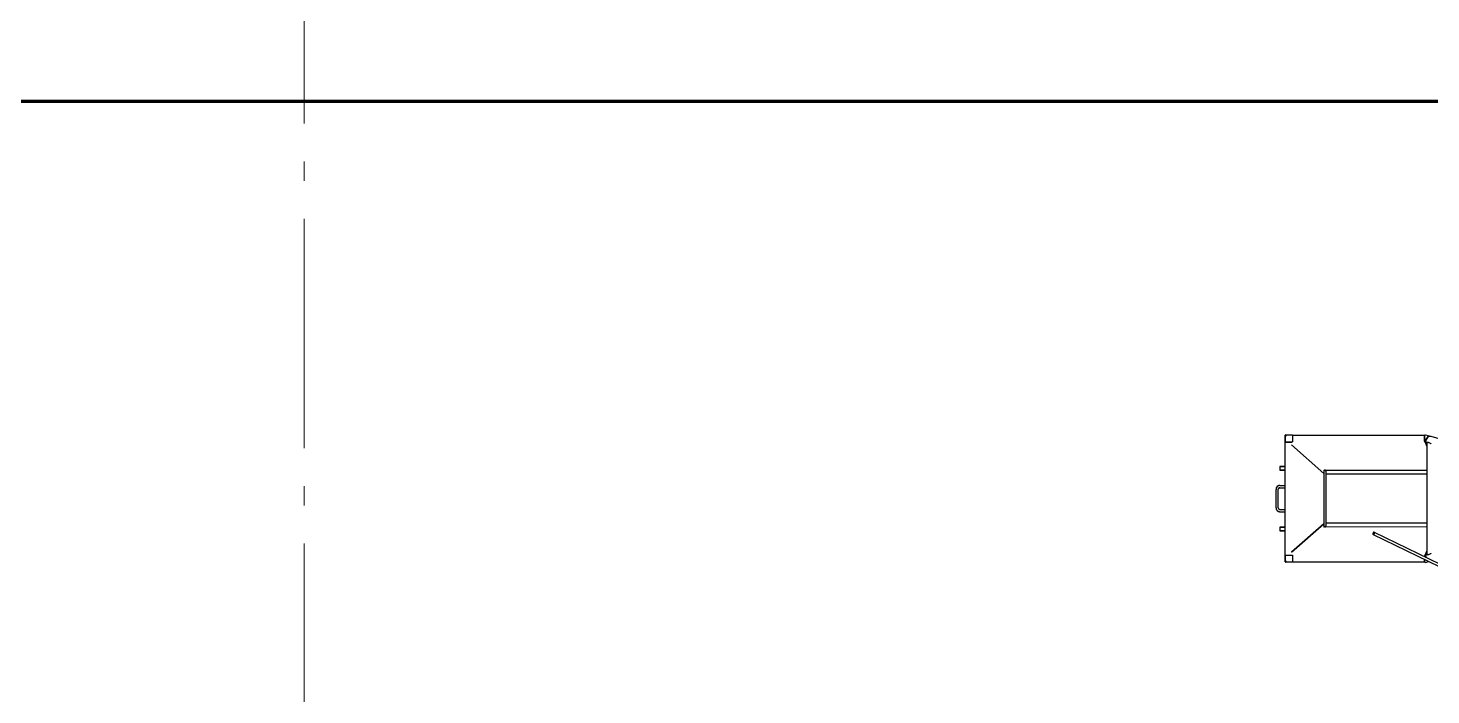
# Model space of a CAD drawing. Header units: millimetres. Extents: x -187347 to 135007, y -6415 to 292048.
# Drawn here: x -52386 to -45037, y 10316 to 13808 of the extents above; entities that cross this region are included whole.
import ezdxf

# ---------------------------------------------------------------- set-up
doc = ezdxf.new("R2010")
doc.units = ezdxf.units.MM
doc.header["$LTSCALE"] = 100
doc.linetypes.add('Z_LINE-CNTR', pattern=[17, 12, -2, 1, -2])
doc.layers.get('0').update_dxf_attribs({"lineweight": 18})
doc.layers.add('BORDER', color=4, linetype='Continuous', lineweight=70)
doc.layers.add('S-GRID', color=7, linetype='Continuous', lineweight=5)
doc.layers.add('Layout Cabinplant', color=30, linetype='Continuous')

# ---------------------------------------------------------------- blocks, each defined once
blk = doc.blocks.new('A0-Frame')
at = {"layer": 'BORDER', "color": 252, "ltscale": 25}
blk.add_lwpolyline([(0, 83100), (117900, 83100), (117900, 0), (0, 0)], close=True, dxfattribs=at)
blk = doc.blocks.new('CP_Giblet area_New')
at = {"color": 0, "linetype": 'Continuous'}
for p, q in [((4157.1, -2516.4), (3754.1, -2320.1)), ((4163.2, -2503.8), (3760.3, -2307.6)), ((3860.3, -2406), (3860.6, -2405.3)), ((3860.6, -2405.3), (3861.7, -2404.1)), ((3861.7, -2404.1), (3863.1, -2403)), ((3863.1, -2403), (3863.9, -2402.5)), ((3863.9, -2402.5), (3866.9, -2400.8)), ((3866.9, -2400.8), (3869.1, -2399.7)), ((3869.1, -2399.7), (3871.4, -2398.6)), ((3871.4, -2398.6), (3872, -2398.4)), ((3872, -2398.4), (3873.8, -2397.7)), ((3889.4, -2358.1), (3872.8, -2362.4)), ((3873.8, -2397.7), (3876, -2397)), ((3876, -2397), (3877.8, -2396.6)), ((3877.8, -2396.6), (3879.2, -2396.5)), ((3879.2, -2396.5), (3880.1, -2396.7)), ((3880.1, -2396.7), (3880.3, -2986.7)), ((3888.5, -2394.9), (3880.3, -2400.4)), ((3891.5, -2394.9), (3880.3, -2420.7)), ((3891.2, -2391.9), (3886, -2384.3)), ((3886, -2384.3), (3889.9, -2390.1)), ((3890, -2393.1), (3888.9, -2394.1)), ((3889.4, -2358.1), (3893.1, -2357.4)), ((3889.9, -2390.1), (3890.3, -2390.9)), ((3891.8, -2393.4), (3890.9, -2393.6)), ((3893.8, -2391.9), (3891.2, -2391.9)), ((3893.1, -2357.4), (3893.3, -2358.6)), ((3893.6, -2359.3), (4586.4, -2358.9)), ((3893.9, -2360.8), (3893.6, -2359.3)), ((3893.6, -2359.3), (3893.8, -2360.2)), ((3893.8, -2360.2), (3893.9, -2360.8)), ((3893.9, -2388.2), (3893.8, -2391.9)), ((3893.8, -2391.9), (3893.9, -2389.2)), ((3893.8, -2393.7), (3893.8, -2391.9)), ((3893.9, -2360.8), (3893.9, -2362.4)), ((3893.9, -2362.4), (3893.9, -2360.8)), ((3893.9, -2362.4), (3893.9, -2372.6)), ((3893.9, -2372.6), (3893.9, -2362.4)), ((3893.9, -2389.2), (3893.9, -2388.2)), ((4590.5, -2410.6), (4420.7, -2560.2)), ((4420.7, -2560.2), (4590.5, -2410.6)), ((4586.4, -2358.9), (4622.3, -2358.4)), ((4586.4, -2361.9), (4586.4, -2358.9)), ((4586.4, -2396.4), (4586.4, -2361.9)), ((4620.4, -2396.4), (4586.4, -2396.4)), ((4619.8, -2361.3), (4618.9, -2361.9)), ((4620.5, -2360.6), (4619.8, -2361.3)), ((4620.4, -2363.4), (4621, -2362.5)), ((4623.9, -2396.4), (4620.4, -2396.4)), ((4621, -2360), (4620.5, -2360.6)), ((4621.3, -2359.5), (4621, -2360)), ((4622.4, -2360), (4621, -2360)), ((4621, -2362.5), (4621.7, -2361.8)), ((4621.6, -2358.9), (4621.3, -2359.5)), ((4621.3, -2359.5), (4622.4, -2360)), ((4621.7, -2361.8), (4622.9, -2361)), ((4622.4, -2360), (4622.3, -2361.3)), ((4623.9, -2360), (4622.4, -2360)), ((4622.4, -2360), (4622.9, -2361)), ((4622.9, -2361), (4623.4, -2360.7)), ((4623.9, -2396.4), (4623.9, -2360)), ((4623.9, -2360), (4623.9, -2396.4)), ((4623.9, -2396.4), (4623.9, -2410.6)), ((4623.9, -2410.6), (4623.9, -2973.4)), ((3880.3, -2543.3), (4418.9, -2542.9)), ((3880.3, -2563.9), (4410.9, -2563.9)), ((4155.8, -2515), (4157.1, -2516.4)), ((4164.5, -2505.2), (4163.2, -2503.8)), ((4410.9, -2835.4), (4410.9, -2548.5)), ((4414.7, -2543.5), (4419.7, -2543.5)), ((4418.9, -2541.8), (4418.9, -2542.9)), ((4418.9, -2542.9), (4420.5, -2542.9)), ((4419.7, -2543.5), (4420.7, -2543.5)), ((4419.7, -2543.5), (4419.9, -2840.4)), ((4420.5, -2542.9), (4420.1, -2542.4)), ((4420.7, -2543.5), (4420.5, -2542.9)), ((4623.9, -2522.9), (4627.6, -2522.9)), ((4627.6, -2522.9), (4623.9, -2522.9)), ((4623.9, -2542.9), (4627.6, -2542.9)), ((4627.6, -2542.9), (4623.9, -2542.9)), ((4627.6, -2522.9), (4651.8, -2522.9)), ((4651.8, -2522.9), (4627.6, -2522.9)), ((4627.6, -2542.9), (4651.8, -2542.9)), ((4651.8, -2542.9), (4627.6, -2542.9)), ((4651.8, -2542.9), (4651.8, -2522.9)), ((4652.6, -2623.4), (4623.9, -2623.4)), ((4652.6, -2635.4), (4623.9, -2635.4)), ((4652, -2623.9), (4652.6, -2623.4)), ((4655.5, -2623.8), (4652.6, -2623.4)), ((4653.8, -2635.4), (4652.6, -2635.4)), ((4656.3, -2636.2), (4653.8, -2635.4)), ((4661, -2625.3), (4655.5, -2623.8)), ((4657.9, -2637.5), (4656.3, -2636.2)), ((4659.4, -2639.4), (4657.9, -2637.5)), ((4660.1, -2641.7), (4659.4, -2639.4)), ((4660.5, -2642.7), (4660.1, -2641.7)), ((4660.1, -2643.4), (4660.5, -2642.7)), ((4660.1, -2643.4), (4660.1, -2740.4)), ((4665.7, -2629.1), (4661, -2625.3)), ((4669.2, -2633.7), (4665.7, -2629.1)), ((4671.4, -2639), (4669.2, -2633.7)), ((4671.6, -2642.1), (4671.4, -2639)), ((4672.1, -2643.4), (4671.6, -2642.1)), ((4672.1, -2643.4), (4672.1, -2740.4)), ((4652.6, -2748.4), (4623.9, -2748.4)), ((4652.6, -2760.4), (4623.9, -2760.4)), ((4652, -2748.9), (4652.6, -2748.4)), ((4653.8, -2748.4), (4652.6, -2748.4)), ((4652.6, -2760.4), (4655.5, -2760.1)), ((4655.9, -2747.9), (4653.8, -2748.4)), ((4655.5, -2760.1), (4661, -2758.6)), ((4657, -2747.1), (4655.9, -2747.9)), ((4657.9, -2746.4), (4657, -2747.1)), ((4658.9, -2745.3), (4657.9, -2746.4)), ((4659.4, -2744.5), (4658.9, -2745.3)), ((4660.1, -2742.2), (4659.4, -2744.5)), ((4660.1, -2740.4), (4660.5, -2741.2)), ((4660.5, -2741.2), (4660.1, -2742.2)), ((4661, -2758.6), (4665.7, -2754.8)), ((4665.7, -2754.8), (4669.2, -2750.2)), ((4669.2, -2750.2), (4671.4, -2744.9)), ((4671.4, -2744.9), (4671.6, -2741.8)), ((4671.6, -2741.8), (4672.1, -2740.4)), ((3880.3, -2819.9), (4410.9, -2819.9)), ((4418.9, -2841), (3880.3, -2840.6)), ((4419.9, -2840.4), (4414.7, -2840.4)), ((4418.9, -2840.9), (4420.5, -2840.9)), ((4418.9, -2841), (4418.9, -2842.1)), ((4420.8, -2840.4), (4419.9, -2840.4)), ((4420.7, -2823.7), (4590.5, -2973.5)), ((4590.5, -2973.5), (4420.7, -2823.7)), ((4627.6, -2840.9), (4623.9, -2840.9)), ((4623.9, -2840.9), (4627.6, -2840.9)), ((4623.9, -2860.9), (4627.6, -2860.9)), ((4627.6, -2860.9), (4623.9, -2860.9)), ((4651.8, -2840.9), (4627.6, -2840.9)), ((4627.6, -2840.9), (4651.8, -2840.9)), ((4627.6, -2860.9), (4651.8, -2860.9)), ((4651.8, -2860.9), (4627.6, -2860.9)), ((4651.8, -2860.9), (4651.8, -2840.9)), ((3860.9, -3018.5), (3391.9, -2880.8)), ((4477, -2871.3), (4476.7, -2869.9)), ((3860.7, -2978.7), (3860.3, -2977.9)), ((3861.7, -2979.7), (3860.7, -2978.7)), ((3863.1, -2980.9), (3861.7, -2979.7)), ((3863.8, -2981.4), (3863.1, -2980.9)), ((3867.2, -2983.3), (3863.8, -2981.4)), ((3868.8, -2984.1), (3867.2, -2983.3)), ((3871.2, -2985.2), (3868.8, -2984.1)), ((3872, -2985.5), (3871.2, -2985.2)), ((3873.5, -2986.1), (3872, -2985.5)), ((3875.7, -2986.8), (3873.5, -2986.1)), ((3874.2, -3016.7), (3891.2, -2991.9)), ((3889.9, -2993.8), (3874.2, -3016.7)), ((3876.3, -2986.9), (3875.7, -2986.8)), ((3877.6, -2987.2), (3876.3, -2986.9)), ((3879.4, -2987.3), (3877.6, -2987.2)), ((3880, -2987.2), (3879.4, -2987.3)), ((3880.3, -2963.1), (3891.5, -2989)), ((3880.3, -2983.5), (3888.6, -2989)), ((3888.7, -2989.6), (3890.2, -2990.9)), ((3890.3, -2992.9), (3889.9, -2993.8)), ((3890.9, -2990.3), (3891.8, -2990.4)), ((3891.2, -2991.9), (3893.8, -2991.9)), ((3893.8, -2991.9), (3893.9, -2990.6)), ((3893.9, -2994.7), (3893.8, -2991.9)), ((3893.8, -2991.9), (3893.9, -3021.4)), ((3893.9, -3021.4), (3893.9, -2994.7)), ((4586.4, -3021.9), (4586.4, -2989.9)), ((4588.4, -2987.9), (4620.4, -2987.4)), ((4590.5, -2987.4), (4589.6, -2987.4)), ((4593.5, -2987.4), (4590.5, -2987.4)), ((4620.4, -2987.4), (4593.5, -2987.4)), ((4620.4, -2987.4), (4623.9, -2987.4)), ((4622.1, -2987.4), (4620.4, -2987.4)), ((4623.9, -2987.4), (4622.1, -2987.4)), ((4623.9, -2973.4), (4623.9, -2987.4)), ((4623.9, -2987.4), (4624.4, -3023.8)), ((4624.4, -3023.8), (4624.4, -2987.9)), ((3889.4, -3025.7), (3860.9, -3018.5)), ((3870.2, -3019.6), (3860.9, -3018.5)), ((3871.2, -3019.6), (3870.2, -3019.6)), ((3871.9, -3019.5), (3871.2, -3019.6)), ((3871.2, -3019.6), (3871.9, -3019.5)), ((3872.6, -3019.2), (3871.9, -3019.5)), ((3871.9, -3019.5), (3872.6, -3019.2)), ((3872.6, -3019.2), (3873.4, -3018.5)), ((3873.4, -3017.9), (3872.7, -3018.7)), ((3873.8, -3017.3), (3873.4, -3017.9)), ((3873.8, -3017.3), (3874.2, -3016.7)), ((3874.2, -3016.7), (3873.8, -3017.3)), ((3893.1, -3026.4), (3889.4, -3025.7)), ((3893.3, -3025.2), (3893.1, -3026.4)), ((3893.9, -3023), (3893.8, -3023.7)), ((3893.8, -3023.7), (3893.9, -3024.9)), ((3893.9, -3021.4), (3893.9, -3023)), ((3893.9, -3023), (3893.9, -3021.4)), ((3893.9, -3024.9), (3893.9, -3023)), ((4586.4, -3024.9), (3893.9, -3024.9)), ((4586.4, -3024.9), (4586.4, -3021.9)), ((4586.4, -3024.9), (4622.8, -3025.4)), ((4622.8, -3025.4), (4586.4, -3024.9)), ((4619.5, -3021.9), (4620.3, -3022.6)), ((4620.3, -3022.6), (4621, -3023.2)), ((4621.5, -3021.4), (4620.9, -3020.5)), ((4621, -3023.2), (4621.6, -3023.9)), ((4622.2, -3022.1), (4621.5, -3021.4)), ((4622.8, -3023.9), (4621.6, -3023.9)), ((4622.8, -3023.9), (4621.6, -3023.9)), ((4621.8, -3024.4), (4622.1, -3025)), ((4622.9, -3022.6), (4622.2, -3022.1)), ((4622.9, -3022.6), (4622.8, -3023.9)), ((4622.9, -3022.6), (4622.8, -3023.9)), ((4622.8, -3023.9), (4624.4, -3023.8)), ((4622.8, -3023.9), (4624.4, -3023.8)), ((4622.8, -3023.9), (4622.8, -3025.4)), ((4622.8, -3025.4), (4622.8, -3023.9)), ((4623.9, -3023.2), (4622.9, -3022.6))]:
    blk.add_line(p, q, dxfattribs=at)
for centre, radius, start, end in [((4619.4, -2362.9), 1.1, 113.80589, 337.34255), ((4588.4, -2989.9), 2, 90.00748, 179.99252), ((4619.9, -3020.9), 1.1, 23.80589, 247.34255)]:
    blk.add_arc(centre, radius, start, end, dxfattribs=at)
for points in [[(3888.9, -2394.1), (3888.7, -2394.5), (3888.5, -2394.9)], [(3888.5, -2394.9), (3888.8, -2394.9), (3889.1, -2395), (3889.3, -2395.1), (3889.6, -2395.1), (3889.9, -2395.1), (3890.2, -2395.1), (3890.8, -2395), (3891.5, -2394.9)], [(3889.4, -2393.8), (3889.7, -2393.8), (3889.9, -2393.8), (3890.4, -2393.7), (3890.9, -2393.6)], [(3890, -2393.1), (3890.2, -2392.9), (3890.3, -2392.7), (3890.5, -2392.2), (3890.6, -2391.7)], [(3891.5, -2394.9), (3892.2, -2394.7), (3892.8, -2394.5), (3893, -2394.4), (3893.1, -2394.3), (3893.3, -2394.2), (3893.5, -2394), (3893.7, -2393.9), (3893.8, -2393.7)], [(3891.8, -2393.4), (3892.4, -2393.3), (3892.9, -2393.1), (3893.1, -2393), (3893.3, -2392.9), (3893.4, -2392.7), (3893.6, -2392.4), (3893.7, -2392.2), (3893.8, -2391.9)], [(4163.2, -2503.8), (4162.3, -2503.5), (4161.3, -2503.6), (4160.8, -2503.8), (4160.3, -2504), (4159.7, -2504.4), (4159.2, -2504.8), (4158.7, -2505.2), (4158.2, -2505.7), (4157.7, -2506.3), (4157.3, -2506.9), (4156.9, -2507.6), (4156.5, -2508.3), (4156.2, -2509), (4155.9, -2509.7), (4155.7, -2510.5), (4155.5, -2511.2), (4155.4, -2511.9), (4155.4, -2512.6), (4155.5, -2513.8), (4155.8, -2515)], [(4157.1, -2516.4), (4158, -2516.6), (4158.9, -2516.5), (4159.5, -2516.3), (4160, -2516.1), (4160.5, -2515.8), (4161, -2515.4), (4161.6, -2514.9), (4162.1, -2514.4), (4162.5, -2513.8), (4163, -2513.2), (4163.4, -2512.5), (4163.7, -2511.8), (4164.1, -2511.1), (4164.3, -2510.4), (4164.5, -2509.7), (4164.7, -2508.9), (4164.8, -2508.3), (4164.9, -2507.5), (4164.8, -2506.3), (4164.5, -2505.2)], [(4414.7, -2543.5), (4414.1, -2543.5), (4413.5, -2543.8), (4413.2, -2544), (4412.8, -2544.1), (4412.5, -2544.4), (4412.2, -2544.8), (4411.9, -2545.2), (4411.6, -2545.7), (4411.4, -2546.1), (4411.2, -2546.6), (4411, -2547.5), (4410.9, -2548.5)], [(4652, -2635), (4652.3, -2635.2), (4652.6, -2635.4)], [(4671.4, -2639), (4670.5, -2635.8), (4669, -2632.8), (4668, -2631.4), (4667, -2630.1), (4665.9, -2628.9), (4664.6, -2627.8), (4663.3, -2626.8), (4661.9, -2625.9), (4660.5, -2625.2), (4659, -2624.6), (4655.8, -2623.7), (4652.6, -2623.4)], [(4660.1, -2641.7), (4659.6, -2640), (4658.6, -2638.4), (4658.1, -2637.8), (4657.4, -2637.2), (4656.7, -2636.7), (4656, -2636.2), (4654.3, -2635.6), (4652.6, -2635.4)], [(4652, -2760), (4652.3, -2760.2), (4652.6, -2760.4)], [(4652.6, -2748.4), (4654.3, -2748.2), (4656, -2747.6), (4656.7, -2747.2), (4657.4, -2746.7), (4658.1, -2746.1), (4658.6, -2745.4), (4659.6, -2743.9), (4660.1, -2742.2)], [(4652.6, -2760.4), (4655.8, -2760.2), (4659, -2759.3), (4660.5, -2758.7), (4661.9, -2757.9), (4663.3, -2757.1), (4664.6, -2756.1), (4665.9, -2755), (4667, -2753.8), (4668, -2752.5), (4669, -2751.1), (4670.5, -2748.1), (4671.4, -2744.9)], [(4410.9, -2835.4), (4411, -2836.4), (4411.2, -2837.3), (4411.4, -2837.8), (4411.5, -2838.2), (4411.8, -2838.6), (4412, -2838.9), (4412.2, -2839.2), (4412.4, -2839.4), (4412.7, -2839.6), (4413.1, -2839.8), (4413.8, -2840.3), (4414.7, -2840.4)], [(3890.9, -2990.3), (3890.4, -2990.2), (3889.9, -2990.1), (3889.7, -2990.1), (3889.6, -2990), (3889.4, -2989.9), (3889.1, -2989.8), (3888.7, -2989.9), (3888.5, -2990.2)], [(3891.5, -2989), (3890.9, -2988.9), (3890.4, -2988.8), (3890.1, -2988.8), (3889.9, -2988.8), (3889.6, -2988.8), (3889.3, -2988.9), (3889, -2989), (3888.6, -2989)], [(3888.6, -2989), (3888.7, -2989.3), (3888.7, -2989.6)], [(3890.6, -2992.2), (3890.5, -2991.9), (3890.5, -2991.6), (3890.3, -2991.3), (3890.2, -2990.9)], [(3893.9, -2990.6), (3893.8, -2990.4), (3893.7, -2990.1), (3893.6, -2989.9), (3893.4, -2989.7), (3893.2, -2989.6), (3892.9, -2989.5), (3892.2, -2989.2), (3891.5, -2989)], [(3893.8, -2991.9), (3893.8, -2991.7), (3893.7, -2991.5), (3893.6, -2991.3), (3893.5, -2991.1), (3893.3, -2991), (3893.1, -2990.9), (3892.5, -2990.6), (3891.8, -2990.4)]]:
    blk.add_spline(points, degree=3, dxfattribs=at)

msp = doc.modelspace()

# ---------------------------------------------------------------- linework, layer by layer
at = {"layer": 'S-GRID', "color": 152, "linetype": 'Z_LINE-CNTR'}
msp.add_line((-50939.9, 111408.8), (-50939.9, -6038.2), dxfattribs=at)

# ---------------------------------------------------------------- block references
msp.add_blockref('A0-Frame', (-97112.4, 13423.2))
at = {"layer": 'Layout Cabinplant', "rotation": 180}
msp.add_blockref('CP_Giblet area_New', (-41176.6, 8652.2, 0), dxfattribs=at)

doc.saveas('drawing.dxf')
